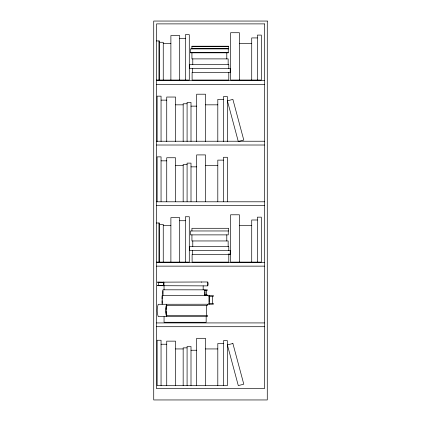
<?xml version="1.0" encoding="UTF-8"?>
<svg xmlns="http://www.w3.org/2000/svg" width="421" height="421" viewBox="0 0 421 421"><rect width="100%" height="100%" fill="white"/><g stroke="black" fill="none" stroke-linecap="round" stroke-linejoin="round"><path stroke-width="0.63" d="M162.064 299.099L162.164 295.484L213.352 295.542L213.336 296.363L208.816 296.363M162.916 291.153L162.906 291.637A5.473 0.4 -90 0 0 162.869 293.647L162.916 294.137M206.485 290.374L206.469 291.111A7.036 0.516 -90 0 0 206.469 294.179L206.485 294.916M162.927 290.679L162.869 291.637A5.473 0.4 -90 0 0 162.906 293.647M204.932 290.374L204.869 291.637A5.473 0.4 -90 0 0 204.869 293.647L204.922 295.484M212.363 296.363L212.363 303.404M162.89 290.679L162.922 289.806L207.353 289.843L207.353 290.332L204.69 290.374M204.89 290.679L204.922 289.806M162.19 296.363L162.19 303.404M209.163 296.363L209.126 302.194M209.137 295.484L209.163 303.404M158.354 285.496L158.354 282.359M166.069 309.346L166.295 307.204M163.695 285.496L163.774 284.622A2.726 0.537 -90 0 0 163.774 283.233L163.695 282.359M207.758 285.496L207.837 284.622A2.726 0.537 -90 0 0 207.837 283.233L207.758 282.359M163.732 285.885L163.869 284.622A2.726 0.537 -90 0 0 163.869 283.233L163.732 281.97M206.79 305.514L206.322 310.445L206.79 315.371M207.343 295.484L207.343 294.916L204.69 294.916M166.49 306.183L166.658 305.514L207.279 305.514L207.585 304.899L207.279 304.283M166.827 305.514L166.206 310.445L166.827 315.371M166.59 304.283C165.253 308.235 165.253 312.65 166.59 316.603M201.485 281.97L201.443 282.265M239.144 141.293L243.78 140.051L232.881 99.372L227.398 100.845L238.297 141.519M257.399 37.927L251.721 37.927L251.721 80.037M179.693 38.653L185.366 38.653M156.344 40.932L159.333 40.932L159.333 80.037M159.333 42.279L163.253 42.279L163.253 80.037M163.253 43.352L170.889 43.352M239.402 43.352L251.721 43.352M191.934 46.489L228.619 46.489M191.934 48.626L228.619 48.626M190.497 52.42L228.256 52.42M156.344 80.037L189.287 80.037L189.287 34.675L185.366 34.675L185.366 80.037M156.559 80.669L264.441 80.669M156.559 84.453L264.441 84.453M223.483 99.409L217.804 99.409L217.804 141.519M161.054 100.135L166.732 100.135M187.087 103.761L183.167 103.761L183.167 141.519M175.531 104.834L183.167 104.834M205.485 104.834L217.804 104.834M191.002 106.145L196.681 106.145M156.559 141.23L264.441 141.23M156.559 145.013L264.441 145.013M223.483 160.117L217.804 160.117L217.804 201.58M161.054 160.838L166.732 160.838M187.087 164.469L183.167 164.469L183.167 201.575M175.531 165.537L183.167 165.537M205.485 165.537L217.804 165.537M191.002 166.853L196.681 166.853M156.559 201.796L264.441 201.796M156.559 205.58L264.441 205.58M257.399 219.994L251.721 219.994L251.721 262.104M179.693 220.72L185.366 220.72M156.344 222.998L159.333 222.998L159.333 262.104M159.333 224.351L163.253 224.351L163.253 262.104M163.253 225.419L170.889 225.419M239.402 225.419L251.721 225.419M228.182 254.073L230.229 254.073M156.344 262.104L189.287 262.104L189.287 216.741L185.366 216.741L185.366 262.104M156.559 262.357L264.441 262.357M156.559 266.14L264.441 266.14M163.953 282.359L157.375 282.165L207.795 281.97L207.932 283.233A2.726 0.537 -90 0 1 207.932 284.622L207.795 285.885L157.375 285.691L163.953 285.496M208.816 303.404L213.336 303.404L213.352 304.225L158.212 304.283C156.875 308.235 156.875 312.65 158.212 316.603L207.279 316.603L207.585 315.987L207.279 315.371L166.658 315.371L166.49 314.708M156.559 322.923L264.441 322.923M156.559 326.707L264.441 326.707M223.483 343.51L217.804 343.51L217.804 385.62M161.054 344.236L166.732 344.236M187.087 347.862L183.167 347.862L183.167 385.62M175.531 348.935L183.167 348.935M205.485 348.935L217.804 348.935M191.002 350.246L196.681 350.246M166.295 313.682L166.069 311.54M209.137 304.283L209.079 302.925M162.164 304.283L162.064 300.662M162.922 295.484L162.89 294.605M204.932 294.916L204.906 293.647A5.473 0.4 -90 0 1 204.906 291.637M162.88 294.137L162.927 294.605M257.399 80.037L257.399 35.09L261.315 35.09L261.315 80.037L230.597 80.037L230.597 32.722L239.402 32.722L239.402 80.037M257.399 262.104L257.399 217.157L261.315 217.157L261.315 262.104L230.597 262.104L230.597 214.789L239.402 214.789L239.402 262.104M228.798 68.481L228.798 64.566L189.692 64.566L189.692 68.481L230.229 68.481L230.229 72.396L192.108 72.396L192.108 80.037L228.798 80.037L228.798 72.396M228.798 250.548L228.798 246.632L189.692 246.632L189.692 250.548L230.229 250.548L230.229 254.468L192.108 254.468L192.108 262.104L228.798 262.104L228.798 254.468M228.256 48.894L228.256 52.814L190.497 52.814L190.497 48.894L228.619 48.894L228.619 46.221L191.934 46.221L191.934 48.894M228.256 230.966L228.256 234.881L190.497 234.881L190.497 230.966L228.619 230.966L228.619 228.293L191.934 228.293L191.934 230.966M228.156 64.566L228.156 58.887L191.934 58.887L191.934 52.814M228.156 246.632L228.156 240.954L191.934 240.954L191.934 234.881M227.398 141.519L227.398 96.572L223.483 96.572L223.483 141.519M227.398 201.575L227.398 157.275L223.483 157.275L223.483 201.58M226.793 52.814L226.793 58.887M226.793 234.881L226.793 240.954M223.483 385.62L223.483 340.668L227.398 340.668L227.398 385.62L157.133 385.62L157.133 340.257L161.054 340.257L161.054 385.62M206.169 316.603L206.169 322.281L164.058 322.281L164.058 316.603M205.485 141.519L205.485 94.204L196.681 94.204L196.681 141.519M205.485 201.57L205.485 154.912L196.681 154.912L196.681 201.57M205.485 385.62L205.485 338.305L196.681 338.305L196.681 385.62M203.164 285.885L203.164 289.806M192.781 58.887L192.781 64.566M192.781 240.954L192.781 246.632M192.476 68.481L192.476 72.396M192.476 250.548L192.476 254.468M191.002 141.519L191.002 102.414L187.087 102.414L187.087 141.519M191.002 201.575L191.002 163.122L187.087 163.122L187.087 201.575M191.002 385.62L191.002 346.515L187.087 346.515L187.087 385.62M179.693 80.037L179.693 35.559L170.889 35.559L170.889 80.037M179.693 262.104L179.693 217.631L170.889 217.631L170.889 262.104M175.531 141.519L175.531 97.041L166.732 97.041L166.732 141.519M175.531 201.57L175.531 157.749L166.732 157.749L166.732 201.57M175.531 385.62L175.531 341.142L166.732 341.142L166.732 385.62M164.058 285.885L164.058 289.806M161.054 141.519L161.054 96.156L157.133 96.156L157.133 141.519M161.054 201.57L161.054 156.865L157.133 156.865L157.133 201.57M158.943 40.932L158.943 80.037M158.943 222.998L158.943 262.104M232.881 343.473L227.398 344.946L238.297 385.62L243.78 384.152L232.881 343.473M267.277 21.05L153.723 21.05L153.723 399.95L267.277 399.95L267.277 21.05M264.441 23.886L156.559 23.886L156.559 388.667L264.441 388.667L264.441 23.886"/></g></svg>
